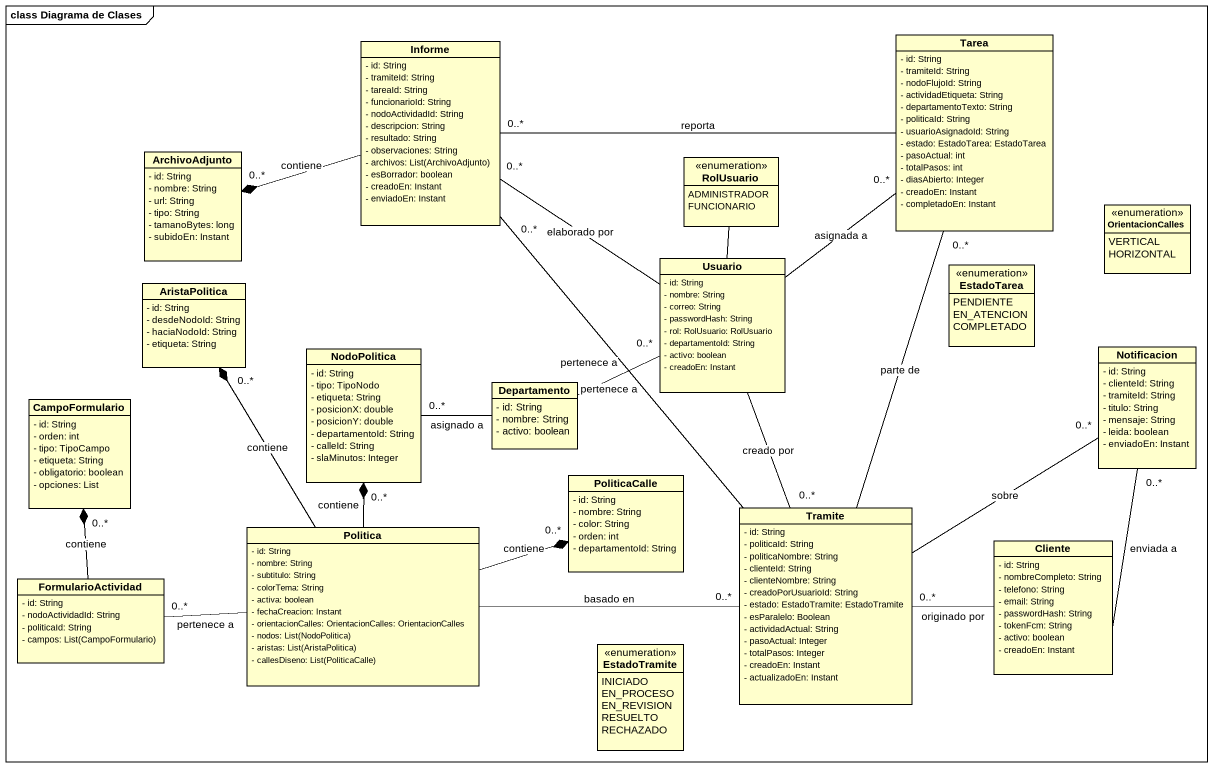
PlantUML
@startuml
mainframe class Diagrama de Clases
hide circle
hide empty members
skinparam classAttributeIconSize 0
class Informe {
  - id: String
  - tramiteId: String
  - tareaId: String
  - funcionarioId: String
  - nodoActividadId: String
  - descripcion: String
  - resultado: String
  - observaciones: String
  {field} - archivos: List(ArchivoAdjunto)
  - esBorrador: boolean
  - creadoEn: Instant
  - enviadoEn: Instant
}
class Tarea {
  - id: String
  - tramiteId: String
  - nodoFlujoId: String
  - actividadEtiqueta: String
  - departamentoTexto: String
  - politicaId: String
  - usuarioAsignadoId: String
  - estado: EstadoTarea: EstadoTarea
  - pasoActual: int
  - totalPasos: int
  - diasAbierto: Integer
  - creadoEn: Instant
  - completadoEn: Instant
}
class ArchivoAdjunto {
  - id: String
  - nombre: String
  - url: String
  - tipo: String
  - tamanoBytes: long
  - subidoEn: Instant
}
enum RolUsuario {
  ADMINISTRADOR
  FUNCIONARIO
}
enum OrientacionCalles {
  VERTICAL
  HORIZONTAL
}
class Usuario {
  - id: String
  - nombre: String
  - correo: String
  - passwordHash: String
  - rol: RolUsuario: RolUsuario
  - departamentoId: String
  - activo: boolean
  - creadoEn: Instant
}
enum EstadoTarea {
  PENDIENTE
  EN_ATENCION
  COMPLETADO
}
class AristaPolitica {
  - id: String
  - desdeNodoId: String
  - haciaNodoId: String
  - etiqueta: String
}
class NodoPolitica {
  - id: String
  - tipo: TipoNodo
  - etiqueta: String
  - posicionX: double
  - posicionY: double
  - departamentoId: String
  - calleId: String
  - slaMinutos: Integer
}
class Notificacion {
  - id: String
  - clienteId: String
  - tramiteId: String
  - titulo: String
  - mensaje: String
  - leida: boolean
  - enviadoEn: Instant
}
class CampoFormulario {
  - id: String
  - orden: int
  - tipo: TipoCampo
  - etiqueta: String
  - obligatorio: boolean
  - opciones: List
}
class Departamento {
  - id: String
  - nombre: String
  - activo: boolean
}
class PoliticaCalle {
  - id: String
  - nombre: String
  - color: String
  - orden: int
  - departamentoId: String
}
class Politica {
  - id: String
  - nombre: String
  - subtitulo: String
  - colorTema: String
  - activa: boolean
  - fechaCreacion: Instant
  - orientacionCalles: OrientacionCalles: OrientacionCalles
  {field} - nodos: List(NodoPolitica)
  {field} - aristas: List(AristaPolitica)
  {field} - callesDiseno: List(PoliticaCalle)
}
class Tramite {
  - id: String
  - politicaId: String
  - politicaNombre: String
  - clienteId: String
  - clienteNombre: String
  - creadoPorUsuarioId: String
  - estado: EstadoTramite: EstadoTramite
  - esParalelo: Boolean
  - actividadActual: String
  - pasoActual: Integer
  - totalPasos: Integer
  - creadoEn: Instant
  - actualizadoEn: Instant
}
class FormularioActividad {
  - id: String
  - nodoActividadId: String
  - politicaId: String
  {field} - campos: List(CampoFormulario)
}
class Cliente {
  - id: String
  - nombreCompleto: String
  - telefono: String
  - email: String
  - passwordHash: String
  - tokenFcm: String
  - activo: boolean
  - creadoEn: Instant
}
enum EstadoTramite {
  INICIADO
  EN_PROCESO
  EN_REVISION
  RESUELTO
  RECHAZADO
}
Tarea -left- "0..*" Informe : reporta
ArchivoAdjunto "0..*" *-right- Informe : contiene
RolUsuario -- Usuario
Usuario -up- "0..*" Informe : elaborado por
Usuario -up- "0..*" Tarea : asignada a
Usuario -- "0..*" Tramite : creado por
AristaPolitica "0..*" *-- Politica : contiene
NodoPolitica "0..*" *-- Politica : contiene
CampoFormulario "0..*" *-- FormularioActividad : contiene
Departamento -right- "0..*" Usuario : pertenece a
Departamento -left- "0..*" NodoPolitica : asignado a
PoliticaCalle "0..*" *-left- Politica : contiene
Politica -right- "0..*" Tramite : basado en
Politica -left- "0..*" FormularioActividad : pertenece a
Tramite -up- "0..*" Informe : pertenece a
Tramite -up- "0..*" Tarea : parte de
Tramite -up- "0..*" Notificacion : sobre
Cliente -up- "0..*" Notificacion : enviada a
Cliente -left- "0..*" Tramite : originado por
@enduml
